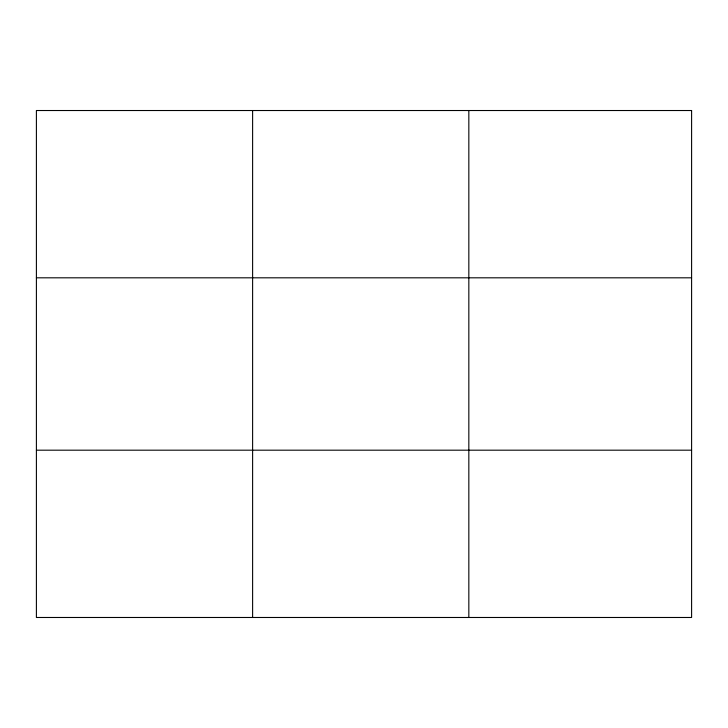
<?xml version="1.0" encoding="UTF-8"?>
<svg xmlns="http://www.w3.org/2000/svg" width="728" height="728" viewBox="0 0 728 728"><rect width="100%" height="100%" fill="white"/><g stroke="black" fill="none" stroke-linecap="round" stroke-linejoin="round"><path stroke-width="1.09" d="M252.616 110.52L252.616 617.481M468.832 110.52L468.832 617.481M36.4 277.814L691.6 277.814M36.4 450.186L691.6 450.186M691.6 110.52L691.6 617.481L36.4 617.481L36.4 110.52L691.6 110.52"/></g></svg>
